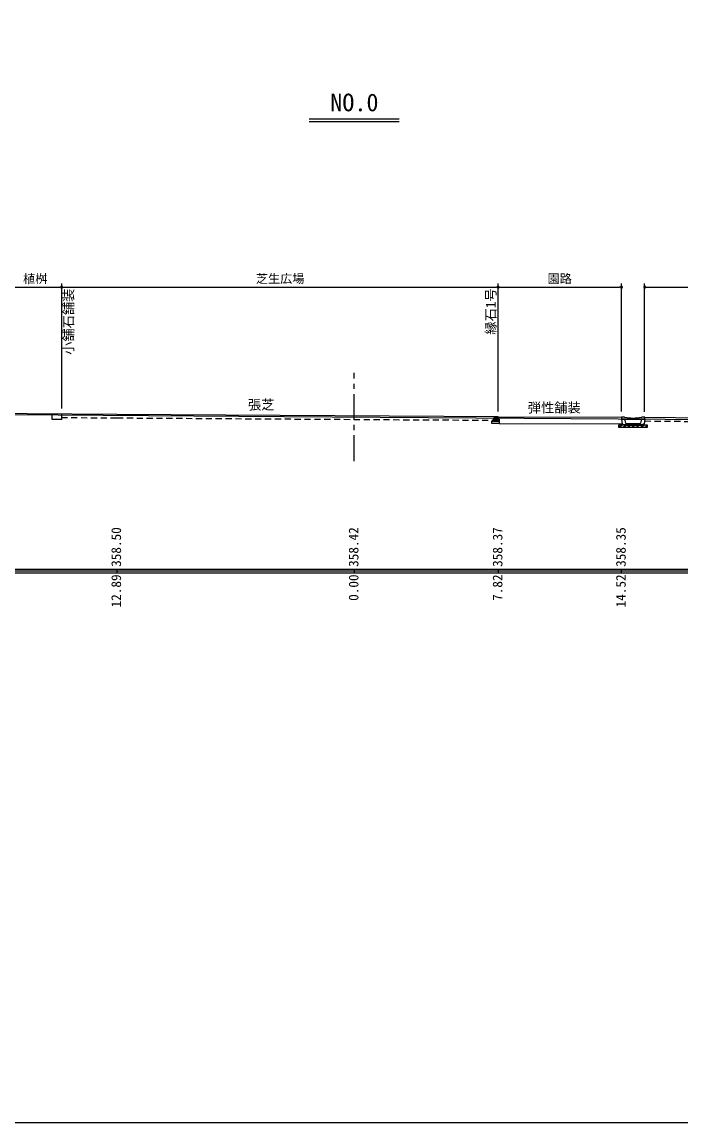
# Model space of a CAD drawing. Units: millimetres on the paper. Extents: x -84 to 7, y -133 to 191.
# Drawn here: x -55.7 to -37.81, y -129.8 to -99.89 of the extents above; entities that cross this region are included whole.
import ezdxf
from ezdxf.enums import TextEntityAlignment as Align

# ---------------------------------------------------------------- set-up
doc = ezdxf.new("R2010")
doc.units = ezdxf.units.MM
doc.header["$LTSCALE"] = 0.14
doc.linetypes.add('CHAIN1', pattern=[8, 5, -1, 1, -1])
doc.linetypes.add('DASHED1', pattern=[1.8, 1.2, -0.6])
for name, color, linetype in [('0-1_D-BDG-3-DL-2', 7, 'Continuous'), ('0-2_D-TTL-FRAM_枠', 7, 'Continuous'), ('0-3_D-STR-2-文字', 7, 'Continuous'), ('0-4_D-STR-題字', 7, 'Continuous'), ('0-5_D-BDG-2-DL-1', 7, 'Continuous'), ('0-6_D-BMK-中心', 7, 'CHAIN1'), ('0-7_D-STR-1-計線1', 7, 'Continuous'), ('0-8_D-STR-DIM-2高さ', 7, 'Continuous'), ('0-9_D-BDG-1-現況', 7, 'Continuous')]:
    doc.layers.add(name, color=color, linetype=linetype)
doc.styles.add('ＭＳ ゴシック', font='')
doc.styles.get('ＭＳ ゴシック').set_extended_font_data('MS Gothic')

msp = doc.modelspace()

# ---------------------------------------------------------------- linework, layer by layer
at = {"layer": '0-1_D-BDG-3-DL-2'}
for p, q in [((-73.8141, -114.7512), (3.4526, -114.7512)), ((-73.8141, -114.8512), (3.4526, -114.8512))]:
    msp.add_line(p, q, dxfattribs=at)
at = {"layer": '0-2_D-TTL-FRAM_枠'}
msp.add_lwpolyline([(-76.8141, -73.6012), (3.4526, -73.6012), (3.4526, -129.8012), (-76.8141, -129.8012)], close=True, dxfattribs=at)
at = {"layer": '0-3_D-STR-2-文字'}
for p, q in [((-56.0303, -107.0888), (-54.6739, -107.0888)), ((-54.6489, -107.0888), (-54.6739, -107.0888)), ((-54.5994, -107.0838), (-54.6483, -107.0838)), ((-54.6483, -107.0938), (-54.5994, -107.0938)), ((-54.6468, -107.0788), (-54.601, -107.0788)), ((-54.601, -107.0987), (-54.6468, -107.0987)), ((-54.6039, -107.0738), (-54.6439, -107.0738)), ((-54.6389, -107.0688), (-54.6089, -107.0688)), ((-54.6239, -110.3905), (-54.6239, -106.9888)), ((-54.6239, -110.3905), (-54.6239, -106.9888)), ((-54.5989, -107.0888), (-54.5739, -107.0888)), ((-54.5739, -107.0888), (-42.8208, -107.0888)), ((-42.7958, -107.0888), (-42.8208, -107.0888)), ((-42.7464, -107.0838), (-42.7953, -107.0838)), ((-42.7953, -107.0938), (-42.7464, -107.0938)), ((-42.7937, -107.0788), (-42.7479, -107.0788)), ((-42.7479, -107.0987), (-42.7937, -107.0987)), ((-42.7508, -107.0738), (-42.7908, -107.0738)), ((-42.7858, -107.0688), (-42.7558, -107.0688)), ((-42.7708, -110.4662), (-42.7708, -106.9888)), ((-42.7708, -110.4662), (-42.7708, -106.9888)), ((-42.7458, -107.0888), (-42.7208, -107.0888)), ((-42.7208, -107.0888), (-39.4723, -107.0888)), ((-39.4473, -107.0888), (-39.4723, -107.0888)), ((-39.3979, -107.0838), (-39.4468, -107.0838)), ((-39.3994, -107.0987), (-39.4452, -107.0987)), ((-39.4023, -107.0738), (-39.4423, -107.0738)), ((-39.4223, -110.4695), (-39.4223, -106.9888)), ((-38.8185, -107.0938), (-38.7696, -107.0938)), ((-38.817, -107.0788), (-38.7712, -107.0788)), ((-38.8091, -107.0688), (-38.7791, -107.0688)), ((-38.7941, -110.4737), (-38.7941, -106.9888)), ((-38.7691, -107.0888), (-38.7441, -107.0888)), ((-38.7441, -107.0888), (-31.3318, -107.0888)), ((-54.6439, -107.1038), (-54.6039, -107.1038)), ((-54.6089, -107.1087), (-54.6389, -107.1087)), ((-42.7908, -107.1038), (-42.7508, -107.1038)), ((-42.7558, -107.1087), (-42.7858, -107.1087)), ((-39.4073, -107.1087), (-39.4373, -107.1087)), ((-38.8141, -107.1038), (-38.7741, -107.1038))]:
    msp.add_line(p, q, dxfattribs=at)
for points in [[(-54.5989, -107.0888), (-54.5991, -107.0856), (-54.5997, -107.0826), (-54.6006, -107.0796), (-54.602, -107.0767), (-54.6037, -107.0741), (-54.6057, -107.0717), (-54.6079, -107.0695), (-54.6105, -107.0677), (-54.6132, -107.0662), (-54.6162, -107.065), (-54.6192, -107.0642), (-54.6223, -107.0638), (-54.6255, -107.0638), (-54.6286, -107.0642), (-54.6316, -107.065), (-54.6345, -107.0662), (-54.6373, -107.0677), (-54.6398, -107.0695), (-54.6421, -107.0717), (-54.6441, -107.0741), (-54.6458, -107.0767), (-54.6471, -107.0796), (-54.6481, -107.0826), (-54.6487, -107.0856), (-54.6489, -107.0888), (-54.6239, -107.0888)], [(-54.5989, -107.0888), (-54.5991, -107.0856), (-54.5997, -107.0826), (-54.6006, -107.0796), (-54.602, -107.0767), (-54.6037, -107.0741), (-54.6057, -107.0717), (-54.6079, -107.0695), (-54.6105, -107.0677), (-54.6132, -107.0662), (-54.6162, -107.065), (-54.6192, -107.0642), (-54.6223, -107.0638), (-54.6255, -107.0638), (-54.6286, -107.0642), (-54.6316, -107.065), (-54.6345, -107.0662), (-54.6373, -107.0677), (-54.6398, -107.0695), (-54.6421, -107.0717), (-54.6441, -107.0741), (-54.6458, -107.0767), (-54.6471, -107.0796), (-54.6481, -107.0826), (-54.6487, -107.0856), (-54.6489, -107.0888), (-54.6239, -107.0888)], [(-54.6489, -107.0888), (-54.6487, -107.0919), (-54.6481, -107.095), (-54.6471, -107.098), (-54.6458, -107.1008), (-54.6441, -107.1035), (-54.6421, -107.1059), (-54.6398, -107.108), (-54.6373, -107.1099), (-54.6345, -107.1114), (-54.6316, -107.1126), (-54.6286, -107.1133), (-54.6255, -107.1137), (-54.6223, -107.1137), (-54.6192, -107.1133), (-54.6162, -107.1126), (-54.6132, -107.1114), (-54.6105, -107.1099), (-54.6079, -107.108), (-54.6057, -107.1059), (-54.6037, -107.1035), (-54.602, -107.1008), (-54.6006, -107.098), (-54.5997, -107.095), (-54.5991, -107.0919), (-54.5989, -107.0888), (-54.6239, -107.0888)], [(-54.6489, -107.0888), (-54.6487, -107.0919), (-54.6481, -107.095), (-54.6471, -107.098), (-54.6458, -107.1008), (-54.6441, -107.1035), (-54.6421, -107.1059), (-54.6398, -107.108), (-54.6373, -107.1099), (-54.6345, -107.1114), (-54.6316, -107.1126), (-54.6286, -107.1133), (-54.6255, -107.1137), (-54.6223, -107.1137), (-54.6192, -107.1133), (-54.6162, -107.1126), (-54.6132, -107.1114), (-54.6105, -107.1099), (-54.6079, -107.108), (-54.6057, -107.1059), (-54.6037, -107.1035), (-54.602, -107.1008), (-54.6006, -107.098), (-54.5997, -107.095), (-54.5991, -107.0919), (-54.5989, -107.0888), (-54.6239, -107.0888)], [(-42.7458, -107.0888), (-42.746, -107.0856), (-42.7466, -107.0826), (-42.7476, -107.0796), (-42.7489, -107.0767), (-42.7506, -107.0741), (-42.7526, -107.0717), (-42.7549, -107.0695), (-42.7574, -107.0677), (-42.7602, -107.0662), (-42.7631, -107.065), (-42.7661, -107.0642), (-42.7692, -107.0638), (-42.7724, -107.0638), (-42.7755, -107.0642), (-42.7785, -107.065), (-42.7815, -107.0662), (-42.7842, -107.0677), (-42.7867, -107.0695), (-42.789, -107.0717), (-42.791, -107.0741), (-42.7927, -107.0767), (-42.7941, -107.0796), (-42.795, -107.0826), (-42.7956, -107.0856), (-42.7958, -107.0888), (-42.7708, -107.0888)], [(-42.7458, -107.0888), (-42.746, -107.0856), (-42.7466, -107.0826), (-42.7476, -107.0796), (-42.7489, -107.0767), (-42.7506, -107.0741), (-42.7526, -107.0717), (-42.7549, -107.0695), (-42.7574, -107.0677), (-42.7602, -107.0662), (-42.7631, -107.065), (-42.7661, -107.0642), (-42.7692, -107.0638), (-42.7724, -107.0638), (-42.7755, -107.0642), (-42.7785, -107.065), (-42.7815, -107.0662), (-42.7842, -107.0677), (-42.7867, -107.0695), (-42.789, -107.0717), (-42.791, -107.0741), (-42.7927, -107.0767), (-42.7941, -107.0796), (-42.795, -107.0826), (-42.7956, -107.0856), (-42.7958, -107.0888), (-42.7708, -107.0888)], [(-42.7958, -107.0888), (-42.7956, -107.0919), (-42.795, -107.095), (-42.7941, -107.098), (-42.7927, -107.1008), (-42.791, -107.1035), (-42.789, -107.1059), (-42.7867, -107.108), (-42.7842, -107.1099), (-42.7815, -107.1114), (-42.7785, -107.1126), (-42.7755, -107.1133), (-42.7724, -107.1137), (-42.7692, -107.1137), (-42.7661, -107.1133), (-42.7631, -107.1126), (-42.7602, -107.1114), (-42.7574, -107.1099), (-42.7549, -107.108), (-42.7526, -107.1059), (-42.7506, -107.1035), (-42.7489, -107.1008), (-42.7476, -107.098), (-42.7466, -107.095), (-42.746, -107.0919), (-42.7458, -107.0888), (-42.7708, -107.0888)], [(-42.7958, -107.0888), (-42.7956, -107.0919), (-42.795, -107.095), (-42.7941, -107.098), (-42.7927, -107.1008), (-42.791, -107.1035), (-42.789, -107.1059), (-42.7867, -107.108), (-42.7842, -107.1099), (-42.7815, -107.1114), (-42.7785, -107.1126), (-42.7755, -107.1133), (-42.7724, -107.1137), (-42.7692, -107.1137), (-42.7661, -107.1133), (-42.7631, -107.1126), (-42.7602, -107.1114), (-42.7574, -107.1099), (-42.7549, -107.108), (-42.7526, -107.1059), (-42.7506, -107.1035), (-42.7489, -107.1008), (-42.7476, -107.098), (-42.7466, -107.095), (-42.746, -107.0919), (-42.7458, -107.0888), (-42.7708, -107.0888)], [(-39.3973, -107.0888), (-39.3975, -107.0856), (-39.3981, -107.0826), (-39.3991, -107.0796), (-39.4004, -107.0767), (-39.4021, -107.0741), (-39.4041, -107.0717), (-39.4064, -107.0695), (-39.4089, -107.0677), (-39.4117, -107.0662), (-39.4146, -107.065), (-39.4176, -107.0642), (-39.4207, -107.0638), (-39.4239, -107.0638), (-39.427, -107.0642), (-39.43, -107.065), (-39.4329, -107.0662), (-39.4357, -107.0677), (-39.4382, -107.0695), (-39.4405, -107.0717), (-39.4425, -107.0741), (-39.4442, -107.0767), (-39.4455, -107.0796), (-39.4465, -107.0826), (-39.4471, -107.0856), (-39.4473, -107.0888), (-39.4223, -107.0888)], [(-39.4473, -107.0888), (-39.4471, -107.0919), (-39.4465, -107.095), (-39.4455, -107.098), (-39.4442, -107.1008), (-39.4425, -107.1035), (-39.4405, -107.1059), (-39.4382, -107.108), (-39.4357, -107.1099), (-39.4329, -107.1114), (-39.43, -107.1126), (-39.427, -107.1133), (-39.4239, -107.1137), (-39.4207, -107.1137), (-39.4176, -107.1133), (-39.4146, -107.1126), (-39.4117, -107.1114), (-39.4089, -107.1099), (-39.4064, -107.108), (-39.4041, -107.1059), (-39.4021, -107.1035), (-39.4004, -107.1008), (-39.3991, -107.098), (-39.3981, -107.095), (-39.3975, -107.0919), (-39.3973, -107.0888), (-39.4223, -107.0888)], [(-38.7691, -107.0888), (-38.7693, -107.0856), (-38.7699, -107.0826), (-38.7708, -107.0796), (-38.7722, -107.0767), (-38.7739, -107.0741), (-38.7759, -107.0717), (-38.7782, -107.0695), (-38.7807, -107.0677), (-38.7834, -107.0662), (-38.7864, -107.065), (-38.7894, -107.0642), (-38.7925, -107.0638), (-38.7957, -107.0638), (-38.7988, -107.0642), (-38.8018, -107.065), (-38.8047, -107.0662), (-38.8075, -107.0677), (-38.81, -107.0695), (-38.8123, -107.0717), (-38.8143, -107.0741), (-38.816, -107.0767), (-38.8173, -107.0796), (-38.8183, -107.0826), (-38.8189, -107.0856), (-38.8191, -107.0888), (-38.7941, -107.0888)], [(-38.8191, -107.0888), (-38.8189, -107.0919), (-38.8183, -107.095), (-38.8173, -107.098), (-38.816, -107.1008), (-38.8143, -107.1035), (-38.8123, -107.1059), (-38.81, -107.108), (-38.8075, -107.1099), (-38.8047, -107.1114), (-38.8018, -107.1126), (-38.7988, -107.1133), (-38.7957, -107.1137), (-38.7925, -107.1137), (-38.7894, -107.1133), (-38.7864, -107.1126), (-38.7834, -107.1114), (-38.7807, -107.1099), (-38.7782, -107.108), (-38.7759, -107.1059), (-38.7739, -107.1035), (-38.7722, -107.1008), (-38.7708, -107.098), (-38.7699, -107.095), (-38.7693, -107.0919), (-38.7691, -107.0888), (-38.7941, -107.0888)]]:
    msp.add_lwpolyline(points, close=True, dxfattribs=at)
at = {"layer": '0-4_D-STR-題字'}
for p, q in [((-47.9058, -102.5142), (-45.4558, -102.5142)), ((-47.9058, -102.5842), (-45.4558, -102.5842))]:
    msp.add_line(p, q, dxfattribs=at)
at = {"layer": '0-5_D-BDG-2-DL-1'}
msp.add_line((-76.8141, -114.8012), (3.4526, -114.8012), dxfattribs=at)
at = {"layer": '0-6_D-BMK-中心'}
msp.add_line((-46.6806, -111.8148), (-46.6806, -109.4172), dxfattribs=at)
at = {"layer": '0-7_D-STR-1-計線1'}
for p, q in [((-54.8854, -110.6836), (-54.8854, -110.5386)), ((-54.6239, -110.6855), (-54.8854, -110.6836)), ((-54.6239, -110.6855), (-54.6239, -110.5405)), ((-42.908, -110.6762), (-42.7433, -110.6762)), ((-42.908, -110.6762), (-42.908, -110.7337)), ((-42.908, -110.6837), (-42.7433, -110.6837)), ((-42.8806, -110.6162), (-42.8806, -110.6762)), ((-42.8806, -110.6162), (-42.7708, -110.6162)), ((-42.7708, -110.6162), (-39.4223, -110.6262)), ((-42.7708, -110.6162), (-42.7708, -110.6762)), ((-42.7433, -110.6762), (-42.7433, -110.7913)), ((-39.3436, -110.6262), (-39.4224, -110.6262)), ((-39.4224, -110.6262), (-39.4224, -110.6762)), ((-39.4224, -110.6762), (-39.4066, -110.8062)), ((-39.3436, -110.6762), (-39.4224, -110.6762)), ((-39.3436, -110.6762), (-39.3157, -110.7825)), ((-39.2806, -110.6812), (-38.9341, -110.6812)), ((-38.899, -110.7825), (-38.8711, -110.6762)), ((-38.7924, -110.6262), (-38.8711, -110.6262)), ((-38.7924, -110.6762), (-38.8711, -110.6762)), ((-38.7924, -110.6762), (-38.8081, -110.8062)), ((-38.7924, -110.6762), (-38.7924, -110.6262)), ((-38.7915, -110.6262), (-31.2818, -110.6931)), ((-42.9538, -110.7337), (-42.7433, -110.7337)), ((-42.9538, -110.7337), (-42.9538, -110.7837)), ((-42.9538, -110.7837), (-42.7433, -110.7837)), ((-42.7434, -110.7913), (-39.4072, -110.8013)), ((-38.7136, -110.8412), (-39.5011, -110.8412)), ((-39.5011, -110.8412), (-39.5011, -110.8912)), ((-39.5011, -110.8912), (-39.4102, -110.8412)), ((-39.5011, -110.8912), (-38.7136, -110.8912)), ((-39.4557, -110.8912), (-39.4784, -110.8787)), ((-39.4329, -110.8537), (-39.4557, -110.8412)), ((-39.383, -110.8912), (-39.2921, -110.8412)), ((-39.3375, -110.8912), (-39.3603, -110.8787)), ((-38.8711, -110.8262), (-39.3436, -110.8262)), ((-39.3148, -110.8537), (-39.3375, -110.8412)), ((-39.2686, -110.7962), (-38.9461, -110.7962)), ((-39.2649, -110.8912), (-39.1739, -110.8412)), ((-39.2194, -110.8912), (-39.2421, -110.8787)), ((-39.1967, -110.8537), (-39.2194, -110.8412)), ((-39.1467, -110.8912), (-39.0558, -110.8412)), ((-39.1013, -110.8912), (-39.124, -110.8787)), ((-39.0785, -110.8537), (-39.1013, -110.8412)), ((-39.0286, -110.8912), (-38.9377, -110.8412)), ((-38.9832, -110.8912), (-39.0059, -110.8787)), ((-38.9604, -110.8537), (-38.9832, -110.8412)), ((-38.9105, -110.8912), (-38.8196, -110.8412)), ((-38.865, -110.8912), (-38.8878, -110.8787)), ((-38.8081, -110.8062), (-38.8711, -110.8262)), ((-38.8711, -110.8412), (-38.8711, -110.8262)), ((-38.8423, -110.8537), (-38.865, -110.8412)), ((-38.7924, -110.8912), (-38.7136, -110.8479)), ((-38.7469, -110.8912), (-38.7696, -110.8787)), ((-38.7242, -110.8537), (-38.7469, -110.8412)), ((-38.7136, -110.8912), (-38.7136, -110.8412)), ((-53.1269, -114.7512), (-53.1269, -114.8512)), ((-46.6806, -114.7512), (-46.6806, -114.8512)), ((-46.6806, -114.7512), (-46.6806, -114.8512)), ((-42.7708, -114.7512), (-42.7708, -114.8512)), ((-39.4224, -114.8512), (-39.4224, -114.7512))]:
    msp.add_line(p, q, dxfattribs=at)
at = {"layer": '0-7_D-STR-1-計線1', "linetype": 'DASHED1'}
for p, q in [((-53.1277, -110.6512), (-54.6241, -110.6405)), ((-42.7714, -110.7162), (-53.1276, -110.6512)), ((-38.7924, -110.7262), (-31.2827, -110.7931))]:
    msp.add_line(p, q, dxfattribs=at)
at = {"layer": '0-7_D-STR-1-計線1'}
for points in [[(-42.7708, -110.6162), (-53.1269, -110.5512), (-58.0086, -110.5162), (-62.7644, -110.481)], [(-39.4224, -110.6762), (-39.2964, -110.6762), (-39.2806, -110.6812)], [(-39.3436, -110.6262), (-39.3316, -110.6283), (-39.3194, -110.6304), (-39.307, -110.6322), (-39.2945, -110.634), (-39.2818, -110.6357), (-39.2689, -110.6372), (-39.256, -110.6387), (-39.2428, -110.64), (-39.2296, -110.6411), (-39.2163, -110.6422), (-39.2029, -110.6431), (-39.1894, -110.644), (-39.1758, -110.6447), (-39.1622, -110.6452), (-39.1485, -110.6457), (-39.1348, -110.646), (-39.1211, -110.6462), (-39.1074, -110.6462), (-39.0936, -110.6462), (-39.0799, -110.646), (-39.0662, -110.6457), (-39.0525, -110.6452), (-39.0389, -110.6447), (-39.0254, -110.644), (-39.0119, -110.6431), (-38.9984, -110.6422), (-38.9851, -110.6411), (-38.9719, -110.64), (-38.9588, -110.6387), (-38.9458, -110.6372), (-38.933, -110.6357), (-38.9203, -110.634), (-38.9077, -110.6322), (-38.8953, -110.6304), (-38.8831, -110.6283), (-38.8711, -110.6262)], [(-38.9341, -110.6812), (-38.9184, -110.6762), (-38.7924, -110.6762)], [(-39.4066, -110.8062), (-39.3436, -110.8262), (-39.3436, -110.8412)], [(-39.3157, -110.7825), (-39.3155, -110.7831), (-39.3152, -110.7837), (-39.3149, -110.7843), (-39.3144, -110.7849), (-39.3139, -110.7855), (-39.3133, -110.7861), (-39.3127, -110.7867), (-39.3119, -110.7873), (-39.3111, -110.7878), (-39.3102, -110.7884), (-39.3092, -110.7889), (-39.3082, -110.7894), (-39.3071, -110.7899), (-39.3059, -110.7904), (-39.3047, -110.7909), (-39.3034, -110.7914), (-39.302, -110.7918), (-39.3006, -110.7923), (-39.2992, -110.7927), (-39.2977, -110.7931), (-39.2961, -110.7934), (-39.2945, -110.7938), (-39.2928, -110.7941), (-39.2911, -110.7944), (-39.2894, -110.7947), (-39.2876, -110.795), (-39.2858, -110.7952), (-39.284, -110.7954), (-39.2821, -110.7956), (-39.2802, -110.7958), (-39.2783, -110.7959), (-39.2764, -110.796), (-39.2745, -110.7961), (-39.2725, -110.7962), (-39.2706, -110.7962), (-39.2686, -110.7962)], [(-38.9461, -110.7962), (-38.9441, -110.7962), (-38.9422, -110.7962), (-38.9403, -110.7961), (-38.9383, -110.796), (-38.9364, -110.7959), (-38.9345, -110.7958), (-38.9326, -110.7956), (-38.9308, -110.7954), (-38.9289, -110.7952), (-38.9271, -110.795), (-38.9253, -110.7947), (-38.9236, -110.7944), (-38.9219, -110.7941), (-38.9203, -110.7938), (-38.9186, -110.7934), (-38.9171, -110.7931), (-38.9156, -110.7927), (-38.9141, -110.7923), (-38.9127, -110.7918), (-38.9113, -110.7914), (-38.91, -110.7909), (-38.9088, -110.7904), (-38.9076, -110.7899), (-38.9065, -110.7894), (-38.9055, -110.7889), (-38.9045, -110.7884), (-38.9037, -110.7878), (-38.9028, -110.7873), (-38.9021, -110.7867), (-38.9014, -110.7861), (-38.9008, -110.7855), (-38.9003, -110.7849), (-38.8999, -110.7843), (-38.8995, -110.7837), (-38.8992, -110.7831), (-38.899, -110.7825)]]:
    msp.add_lwpolyline(points, dxfattribs=at)
msp.add_lwpolyline([(-38.8711, -110.8262), (-39.3436, -110.8262), (-39.3436, -110.8412), (-38.8711, -110.8412)], close=True, dxfattribs=at)
at = {"layer": '0-9_D-BDG-1-現況'}
msp.add_lwpolyline([(-66.6806, -110.4565), (-62.3082, -110.5015), (-55.9505, -110.5512), (-48.583, -110.6015), (-42.0651, -110.6512), (-34.4063, -110.7015), (-25.2392, -110.7512), (-13.213, -110.8012), (-1.3748, -110.8515), (-0.6231, -110.8565)], dxfattribs=at)

# ---------------------------------------------------------------- texts
at = {"layer": '0-3_D-STR-2-文字', "style": 'ＭＳ ゴシック'}
for s, height, p in [('植桝', 0.2419, (-55.6732, -107.0545)), ('芝生広場', 0.2419, (-49.3517, -107.0507)), ('園路', 0.2419, (-41.4303, -107.0526)), ('張芝', 0.2639, (-49.5663, -110.4944)), ('弾性舗装', 0.2639, (-41.9677, -110.5742))]:
    msp.add_text(s, height=height, dxfattribs=at).set_placement(p, align=Align.BOTTOM_LEFT)
for s, p in [('小舗石舗装', (-54.2268, -108.9294)), ('縁石1号', (-42.763, -108.3794))]:
    msp.add_text(s, height=0.2639, rotation=90, dxfattribs=at).set_placement(p, align=Align.BOTTOM_LEFT)
at = {"layer": '0-4_D-STR-題字', "style": 'ＭＳ ゴシック'}
msp.add_text('NO.0', height=0.4811, dxfattribs=at).set_placement((-47.3305, -102.4552), align=Align.BOTTOM_LEFT)
at = {"layer": '0-8_D-STR-DIM-2高さ', "style": 'ＭＳ ゴシック'}
for s, p in [('358.50', (-52.9331, -114.6904)), ('358.42', (-46.4869, -114.6904)), ('358.37', (-42.5771, -114.6904)), ('358.35', (-39.2286, -114.6904)), ('12.89', (-52.9331, -115.7923)), ('0.00', (-46.4869, -115.6136)), ('7.82', (-42.5771, -115.6136)), ('14.52', (-39.2286, -115.7923))]:
    msp.add_text(s, height=0.2639, rotation=90, dxfattribs=at).set_placement(p, align=Align.BOTTOM_LEFT)

doc.saveas('drawing.dxf')
